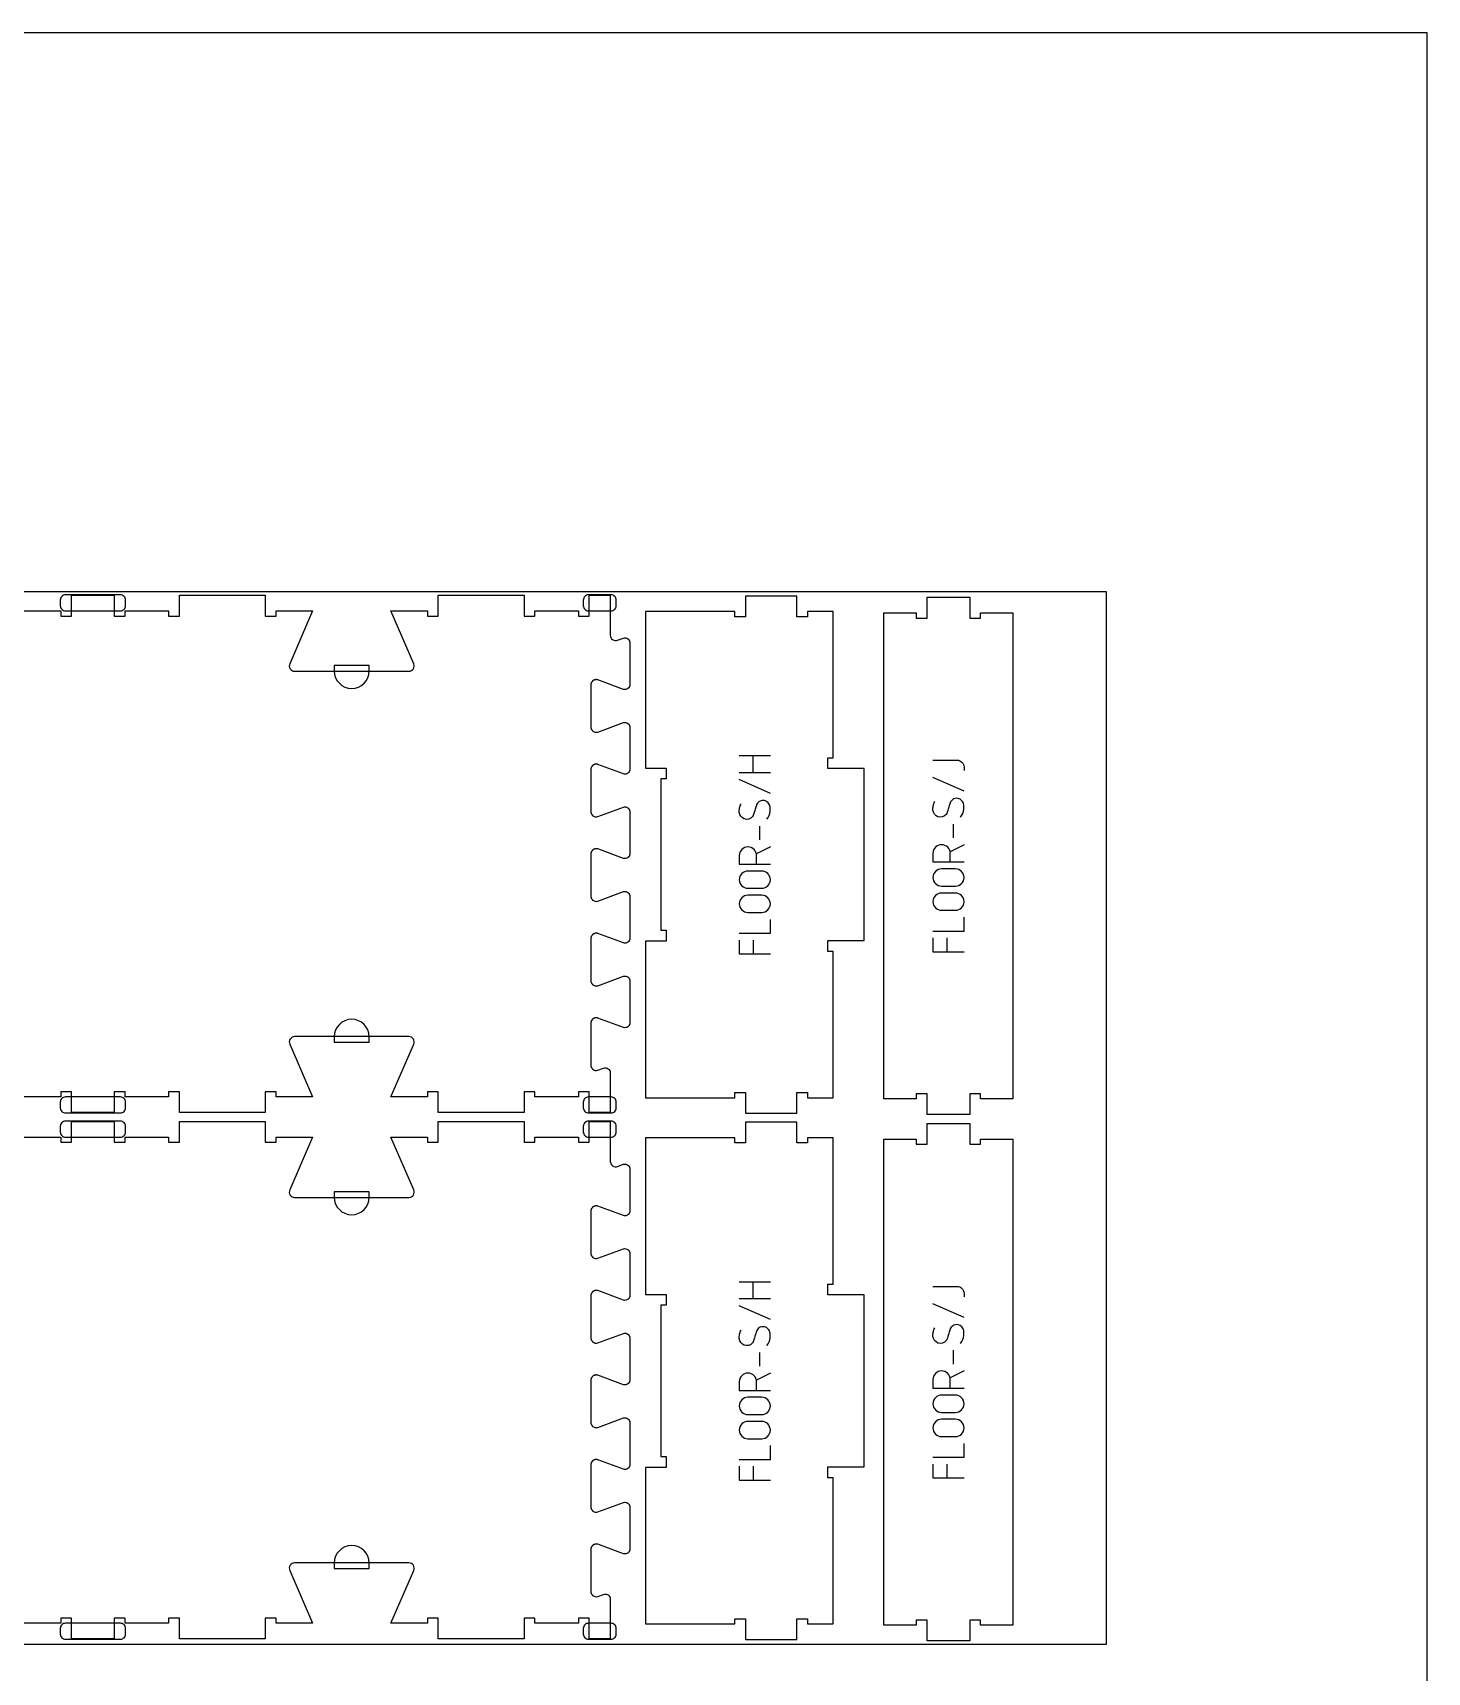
# Model space of a CAD drawing. Extents: x 0 to 12757, y 0 to 30003.
# Drawn here: x 1567 to 3183, y 11963 to 13864 of the extents above; entities that cross this region are included whole.
import ezdxf

# ---------------------------------------------------------------- set-up
doc = ezdxf.new("R2010")
doc.units = 0
for name, color, linetype in [('0_SHEET_SPRUCEPLY_2440X122', 1, 'CONTINUOUS'), ('1_ANYTOOL_1MMDEEP_LABELS_S', 2, 'CONTINUOUS'), ('4_ANYTOOL_CUTTHROUGH_OUTSI', 5, 'CONTINUOUS'), ('5_ANYTOOL_HALF_MILL_9MM_IN', 70, 'CONTINUOUS'), ('DONOTCUT', 7, 'CONTINUOUS')]:
    doc.layers.add(name, color=color, linetype=linetype)

msp = doc.modelspace()

# ---------------------------------------------------------------- linework, layer by layer
at = {"layer": '0_SHEET_SPRUCEPLY_2440X122'}
msp.add_lwpolyline([(371.7, 13215.6), (371.7, 11995.6), (2811.7, 11995.6), (2811.7, 13215.6)], close=True, dxfattribs=at)
at = {"layer": '1_ANYTOOL_1MMDEEP_LABELS_S', "color": 2}
for points in [[(2386, 13025.9), (2422, 13025.9)], [(2402, 13005.9), (2402, 13025.9)], [(2422, 13005.9), (2386, 13005.9)], [(2646.5, 12984.4), (2610.5, 13000.4)], [(2422, 12981.9), (2386, 12997.9)], [(2410, 12927.9), (2410, 12943.9)], [(2634.5, 12930.4), (2634.5, 12946.4)], [(2646.5, 12922.4), (2630.3, 12914.3)], [(2422, 12919.9), (2405.8, 12911.8)], [(2386, 12819.9), (2422, 12819.9), (2422, 12835.9)], [(2610.5, 12822.4), (2646.5, 12822.4), (2646.5, 12838.4)], [(2386, 12811.9), (2386, 12795.9), (2422, 12795.9)], [(2402, 12811.9), (2402, 12795.9)], [(2610.5, 12814.4), (2610.5, 12798.4), (2646.5, 12798.4)], [(2626.5, 12814.4), (2626.5, 12798.4)], [(2386, 12415.9), (2422, 12415.9)], [(2402, 12395.9), (2402, 12415.9)], [(2422, 12395.9), (2386, 12395.9)], [(2646.5, 12374.4), (2610.5, 12390.4)], [(2422, 12371.9), (2386, 12387.9)], [(2410, 12317.9), (2410, 12333.9)], [(2634.5, 12320.4), (2634.5, 12336.4)], [(2422, 12309.9), (2405.8, 12301.8)], [(2646.5, 12312.4), (2630.3, 12304.3)], [(2386, 12209.9), (2422, 12209.9), (2422, 12225.9)], [(2610.5, 12212.4), (2646.5, 12212.4), (2646.5, 12228.4)], [(2386, 12201.9), (2386, 12185.9), (2422, 12185.9)], [(2402, 12201.9), (2402, 12185.9)], [(2610.5, 12204.4), (2610.5, 12188.4), (2646.5, 12188.4)], [(2626.5, 12204.4), (2626.5, 12188.4)]]:
    msp.add_lwpolyline(points, dxfattribs=at)
for points in [[(2610.5, 13020.4), (2638.5, 13020.4, -0.414214), (2646.5, 13012.4), (2646.5, 13008.4)], [(2418, 12951.9, 0.136555), (2421.8, 12961.2, 0.071716), (2421.7, 12966.3, 0.133522), (2419.6, 12971, 0.344001), (2410.2, 12973, 0.153745), (2406.5, 12969.5, 0.071568), (2404.7, 12964.8, -0.00912), (2403.4, 12959.7, -0.090615), (2401.2, 12955.1, -0.340346), (2391.8, 12952.3, -0.284273), (2386, 12960, -0.092596), (2386.4, 12965, -0.017533), (2388, 12969.9)], [(2642.5, 12954.4, 0.136555), (2646.3, 12963.7, 0.071716), (2646.2, 12968.8, 0.133522), (2644.1, 12973.4, 0.344001), (2634.7, 12975.5, 0.153745), (2631, 12972, 0.071568), (2629.2, 12967.3, -0.00912), (2627.9, 12962.2, -0.090615), (2625.7, 12957.6, -0.340346), (2616.3, 12954.8, -0.284273), (2610.5, 12962.5, -0.092596), (2610.9, 12967.5, -0.017533), (2612.5, 12972.4)], [(2630.5, 12902.4), (2630.5, 12912.4, 1), (2610.5, 12912.4), (2610.5, 12902.4), (2646.5, 12902.4)], [(2406, 12899.9), (2406, 12909.9, 1), (2386, 12909.9), (2386, 12899.9), (2422, 12899.9)], [(2610.5, 12410.4), (2638.5, 12410.4, -0.414214), (2646.5, 12402.4), (2646.5, 12398.4)], [(2418, 12341.9, 0.136555), (2421.8, 12351.2, 0.071716), (2421.7, 12356.3, 0.133522), (2419.6, 12361, 0.344001), (2410.2, 12363, 0.153745), (2406.5, 12359.5, 0.071568), (2404.7, 12354.8, -0.00912), (2403.4, 12349.7, -0.090615), (2401.2, 12345.1, -0.340346), (2391.8, 12342.3, -0.284273), (2386, 12350, -0.092596), (2386.4, 12355, -0.017533), (2388, 12359.9)], [(2642.5, 12344.4, 0.136555), (2646.3, 12353.7, 0.071716), (2646.2, 12358.8, 0.133522), (2644.1, 12363.4, 0.344001), (2634.7, 12365.5, 0.153745), (2631, 12362, 0.071568), (2629.2, 12357.3, -0.00912), (2627.9, 12352.2, -0.090615), (2625.7, 12347.6, -0.340346), (2616.3, 12344.8, -0.284273), (2610.5, 12352.5, -0.092596), (2610.9, 12357.5, -0.017533), (2612.5, 12362.4)], [(2406, 12289.9), (2406, 12299.9, 1), (2386, 12299.9), (2386, 12289.9), (2422, 12289.9)], [(2630.5, 12292.4), (2630.5, 12302.4, 1), (2610.5, 12302.4), (2610.5, 12292.4), (2646.5, 12292.4)]]:
    msp.add_lwpolyline(points, format="xyb", dxfattribs=at)
for points in [[(2412, 12871.9, 1), (2412, 12891.9), (2396, 12891.9, 1), (2396, 12871.9)], [(2636.5, 12874.4, 1), (2636.5, 12894.4), (2620.5, 12894.4, 1), (2620.5, 12874.4)], [(2636.5, 12846.4, 1), (2636.5, 12866.4), (2620.5, 12866.4, 1), (2620.5, 12846.4)], [(2412, 12843.9, 1), (2412, 12863.9), (2396, 12863.9, 1), (2396, 12843.9)], [(2412, 12261.9, 1), (2412, 12281.9), (2396, 12281.9, 1), (2396, 12261.9)], [(2636.5, 12264.4, 1), (2636.5, 12284.4), (2620.5, 12284.4, 1), (2620.5, 12264.4)], [(2412, 12233.9, 1), (2412, 12253.9), (2396, 12253.9, 1), (2396, 12233.9)], [(2636.5, 12236.4, 1), (2636.5, 12256.4), (2620.5, 12256.4, 1), (2620.5, 12236.4)]]:
    msp.add_lwpolyline(points, format="xyb", close=True, dxfattribs=at)
at = {"layer": '4_ANYTOOL_CUTTHROUGH_OUTSI', "color": 5}
for points in [[(1549, 13193.5), (1599.5, 13193.5), (1599.5, 13187.5), (1612, 13187.5), (1612, 13211.5), (1661.5, 13211.5), (1661.5, 13187.5), (1674, 13187.5), (1674, 13193.5), (1724.5, 13193.5), (1724.5, 13187.5), (1737, 13187.5), (1737, 13211.5), (1836.5, 13211.5), (1836.5, 13187.5), (1849, 13187.5), (1849, 13193.5), (1891.4, 13193.5), (1864.9, 13132.2), (1864.9, 13132.2, 0.539734), (1870.6, 13123.5), (2003, 13123.5, 0.539734), (2008.7, 13132.2), (1982.2, 13193.5), (2024.5, 13193.5), (2024.5, 13187.5), (2037, 13187.5), (2037, 13211.5), (2136.5, 13211.5), (2136.5, 13187.5), (2149, 13187.5), (2149, 13193.5), (2199.5, 13193.5), (2199.5, 13187.5), (2212, 13187.5), (2212, 13211.5), (2236.5, 13211.5), (2236.5, 13165.4), (2236.5, 13165.4, 0.522088), (2245, 13159.5), (2251.8, 13162, -0.236725), (2256.8, 13161.1), (2257, 13161), (2257.1, 13160.9), (2257.2, 13160.8), (2257.3, 13160.7), (2257.5, 13160.6), (2257.6, 13160.5), (2257.7, 13160.4), (2257.8, 13160.2), (2257.9, 13160.1), (2258, 13160), (2258.1, 13159.8), (2258.2, 13159.7), (2258.3, 13159.5), (2258.4, 13159.4), (2258.5, 13159.2), (2258.5, 13159.1), (2258.6, 13158.9), (2258.7, 13158.8), (2258.7, 13158.6), (2258.8, 13158.5), (2258.9, 13158.3), (2258.9, 13158.1), (2259, 13158), (2259, 13157.8), (2259, 13157.7), (2259.1, 13157.5), (2259.1, 13157.3), (2259.1, 13157.2), (2259.1, 13157), (2259.1, 13156.8), (2259.1, 13156.7), (2259.1, 13156.5), (2259.1, 13108), (2259.1, 13107.8), (2259.1, 13107.7), (2259.1, 13107.5), (2259.1, 13107.4), (2259.1, 13107.2), (2259.1, 13107), (2259, 13106.9), (2259, 13106.7), (2259, 13106.5), (2258.9, 13106.4), (2258.9, 13106.2), (2258.8, 13106.1), (2258.7, 13105.9), (2258.7, 13105.7), (2258.6, 13105.6), (2258.5, 13105.4), (2258.5, 13105.3), (2258.4, 13105.1), (2258.3, 13105), (2258.2, 13104.8), (2258.1, 13104.7), (2258, 13104.6), (2257.9, 13104.4), (2257.8, 13104.3), (2257.7, 13104.2), (2257.6, 13104), (2257.5, 13103.9), (2257.3, 13103.8), (2257.2, 13103.7), (2257.1, 13103.6), (2257, 13103.5), (2256.8, 13103.4, -0.236725), (2251.8, 13102.5), (2222, 13113.5), (2222, 13113.5), (2222, 13113.5), (2221.8, 13113.6), (2221.6, 13113.6), (2221.5, 13113.6), (2221.3, 13113.7), (2221.1, 13113.7), (2220.9, 13113.7), (2220.7, 13113.7), (2220.6, 13113.8), (2220.4, 13113.8), (2220.2, 13113.8), (2220, 13113.8), (2219.8, 13113.8), (2219.6, 13113.7), (2219.5, 13113.7), (2219.3, 13113.7), (2219.1, 13113.7), (2218.9, 13113.6), (2218.7, 13113.6), (2218.6, 13113.6), (2218.4, 13113.5), (2218.2, 13113.4), (2218, 13113.4), (2217.9, 13113.3), (2217.7, 13113.2), (2217.5, 13113.2), (2217.4, 13113.1), (2217.2, 13113), (2217, 13112.9), (2216.9, 13112.8), (2216.7, 13112.7), (2216.6, 13112.6), (2216.4, 13112.5), (2216.3, 13112.4), (2216.2, 13112.3), (2216, 13112.2), (2215.9, 13112.1), (2215.8, 13111.9), (2215.6, 13111.8), (2215.5, 13111.7), (2215.4, 13111.5), (2215.3, 13111.4), (2215.2, 13111.3), (2215.1, 13111.1), (2215, 13111), (2214.9, 13110.8), (2214.8, 13110.6), (2214.7, 13110.5), (2214.6, 13110.3), (2214.5, 13110.2), (2214.4, 13110), (2214.4, 13109.8), (2214.3, 13109.6), (2214.2, 13109.5), (2214.2, 13109.3), (2214.1, 13109.1), (2214.1, 13108.9), (2214.1, 13108.8), (2214, 13108.6), (2214, 13108.4), (2214, 13108.2), (2214, 13108), (2213.9, 13107.9), (2213.9, 13107.7), (2213.9, 13107.5), (2213.9, 13059), (2213.9, 13058.8), (2213.9, 13058.7), (2214, 13058.5), (2214, 13058.3), (2214, 13058.1), (2214, 13057.9), (2214.1, 13057.8), (2214.1, 13057.6), (2214.1, 13057.4), (2214.2, 13057.2), (2214.2, 13057.1), (2214.3, 13056.9), (2214.4, 13056.7), (2214.4, 13056.5), (2214.5, 13056.4), (2214.6, 13056.2), (2214.7, 13056), (2214.8, 13055.9), (2214.9, 13055.7), (2215, 13055.6), (2215.1, 13055.4), (2215.2, 13055.3), (2215.3, 13055.1), (2215.4, 13055), (2215.5, 13054.8), (2215.6, 13054.7), (2215.8, 13054.6), (2215.9, 13054.5), (2216, 13054.3), (2216.2, 13054.2), (2216.3, 13054.1), (2216.4, 13054, 0.237079), (2222, 13053), (2222, 13053), (2251.8, 13064), (2251.8, 13064, -0.236725), (2256.8, 13063.1), (2257, 13063), (2257.1, 13062.9), (2257.2, 13062.8), (2257.3, 13062.7), (2257.5, 13062.6), (2257.6, 13062.5), (2257.7, 13062.4), (2257.8, 13062.2), (2257.9, 13062.1), (2258, 13062), (2258.1, 13061.8), (2258.2, 13061.7), (2258.3, 13061.5), (2258.4, 13061.4), (2258.5, 13061.2), (2258.5, 13061.1), (2258.6, 13060.9), (2258.7, 13060.8), (2258.7, 13060.6), (2258.8, 13060.5), (2258.9, 13060.3), (2258.9, 13060.1), (2259, 13060), (2259, 13059.8), (2259, 13059.7), (2259.1, 13059.5), (2259.1, 13059.3), (2259.1, 13059.2), (2259.1, 13059), (2259.1, 13058.8), (2259.1, 13058.7), (2259.1, 13058.5), (2259.1, 13010), (2259.1, 13009.8), (2259.1, 13009.7), (2259.1, 13009.5), (2259.1, 13009.4), (2259.1, 13009.2), (2259.1, 13009), (2259, 13008.9), (2259, 13008.7), (2259, 13008.5), (2258.9, 13008.4), (2258.9, 13008.2), (2258.8, 13008.1), (2258.7, 13007.9), (2258.7, 13007.7), (2258.6, 13007.6), (2258.5, 13007.4), (2258.5, 13007.3), (2258.4, 13007.1), (2258.3, 13007), (2258.2, 13006.8), (2258.1, 13006.7), (2258, 13006.6), (2257.9, 13006.4), (2257.8, 13006.3), (2257.7, 13006.2), (2257.6, 13006), (2257.5, 13005.9), (2257.3, 13005.8), (2257.2, 13005.7), (2257.1, 13005.6), (2257, 13005.5), (2256.8, 13005.4, -0.236725), (2251.8, 13004.5), (2222, 13015.5), (2222, 13015.5), (2222, 13015.5), (2221.8, 13015.6), (2221.6, 13015.6), (2221.5, 13015.6), (2221.3, 13015.7), (2221.1, 13015.7), (2220.9, 13015.7), (2220.7, 13015.7), (2220.6, 13015.8), (2220.4, 13015.8), (2220.2, 13015.8), (2220, 13015.8), (2219.8, 13015.8), (2219.6, 13015.7), (2219.5, 13015.7), (2219.3, 13015.7), (2219.1, 13015.7), (2218.9, 13015.6), (2218.7, 13015.6), (2218.6, 13015.6), (2218.4, 13015.5), (2218.2, 13015.4), (2218, 13015.4), (2217.9, 13015.3), (2217.7, 13015.2), (2217.5, 13015.2), (2217.4, 13015.1), (2217.2, 13015), (2217, 13014.9), (2216.9, 13014.8), (2216.7, 13014.7), (2216.6, 13014.6), (2216.4, 13014.5), (2216.3, 13014.4), (2216.2, 13014.3), (2216, 13014.2), (2215.9, 13014.1), (2215.8, 13013.9), (2215.6, 13013.8), (2215.5, 13013.7), (2215.4, 13013.5), (2215.3, 13013.4), (2215.2, 13013.3), (2215.1, 13013.1), (2215, 13013), (2214.9, 13012.8), (2214.8, 13012.6), (2214.7, 13012.5), (2214.6, 13012.3), (2214.5, 13012.2), (2214.4, 13012), (2214.4, 13011.8), (2214.3, 13011.6), (2214.2, 13011.5), (2214.2, 13011.3), (2214.1, 13011.1), (2214.1, 13010.9), (2214.1, 13010.8), (2214, 13010.6), (2214, 13010.4), (2214, 13010.2), (2214, 13010), (2213.9, 13009.9), (2213.9, 13009.7), (2213.9, 13009.5), (2213.9, 12961), (2213.9, 12960.8), (2213.9, 12960.7), (2214, 12960.5), (2214, 12960.3), (2214, 12960.1), (2214, 12959.9), (2214.1, 12959.8), (2214.1, 12959.6), (2214.1, 12959.4), (2214.2, 12959.2), (2214.2, 12959.1), (2214.3, 12958.9), (2214.4, 12958.7), (2214.4, 12958.5), (2214.5, 12958.4), (2214.6, 12958.2), (2214.7, 12958), (2214.8, 12957.9), (2214.9, 12957.7), (2215, 12957.6), (2215.1, 12957.4), (2215.2, 12957.3), (2215.3, 12957.1), (2215.4, 12957), (2215.5, 12956.8), (2215.6, 12956.7), (2215.8, 12956.6), (2215.9, 12956.5), (2216, 12956.3), (2216.2, 12956.2), (2216.3, 12956.1), (2216.4, 12956, 0.237079), (2222, 12955), (2222, 12955), (2251.8, 12966), (2251.8, 12966, -0.236725), (2256.8, 12965.1), (2257, 12965), (2257.1, 12964.9), (2257.2, 12964.8), (2257.3, 12964.7), (2257.5, 12964.6), (2257.6, 12964.5), (2257.7, 12964.4), (2257.8, 12964.2), (2257.9, 12964.1), (2258, 12964), (2258.1, 12963.8), (2258.2, 12963.7), (2258.3, 12963.5), (2258.4, 12963.4), (2258.5, 12963.2), (2258.5, 12963.1), (2258.6, 12962.9), (2258.7, 12962.8), (2258.7, 12962.6), (2258.8, 12962.5), (2258.9, 12962.3), (2258.9, 12962.1), (2259, 12962), (2259, 12961.8), (2259, 12961.7), (2259.1, 12961.5), (2259.1, 12961.3), (2259.1, 12961.2), (2259.1, 12961), (2259.1, 12960.8), (2259.1, 12960.7), (2259.1, 12960.5), (2259.1, 12912), (2259.1, 12911.8), (2259.1, 12911.7), (2259.1, 12911.5), (2259.1, 12911.4), (2259.1, 12911.2), (2259.1, 12911), (2259, 12910.9), (2259, 12910.7), (2259, 12910.5), (2258.9, 12910.4), (2258.9, 12910.2), (2258.8, 12910.1), (2258.7, 12909.9), (2258.7, 12909.7), (2258.6, 12909.6), (2258.5, 12909.4), (2258.5, 12909.3), (2258.4, 12909.1), (2258.3, 12909), (2258.2, 12908.8), (2258.1, 12908.7), (2258, 12908.6), (2257.9, 12908.4), (2257.8, 12908.3), (2257.7, 12908.2), (2257.6, 12908), (2257.5, 12907.9), (2257.3, 12907.8), (2257.2, 12907.7), (2257.1, 12907.6), (2257, 12907.5), (2256.8, 12907.4, -0.236725), (2251.8, 12906.5), (2222, 12917.5), (2222, 12917.5), (2222, 12917.5), (2221.8, 12917.6), (2221.6, 12917.6), (2221.5, 12917.6), (2221.3, 12917.7), (2221.1, 12917.7), (2220.9, 12917.7), (2220.7, 12917.7), (2220.6, 12917.8), (2220.4, 12917.8), (2220.2, 12917.8), (2220, 12917.8), (2219.8, 12917.8), (2219.6, 12917.7), (2219.5, 12917.7), (2219.3, 12917.7), (2219.1, 12917.7), (2218.9, 12917.6), (2218.7, 12917.6), (2218.6, 12917.6), (2218.4, 12917.5), (2218.2, 12917.4), (2218, 12917.4), (2217.9, 12917.3), (2217.7, 12917.2), (2217.5, 12917.2), (2217.4, 12917.1), (2217.2, 12917), (2217, 12916.9), (2216.9, 12916.8), (2216.7, 12916.7), (2216.6, 12916.6), (2216.4, 12916.5), (2216.3, 12916.4), (2216.2, 12916.3), (2216, 12916.2), (2215.9, 12916.1), (2215.8, 12915.9), (2215.6, 12915.8), (2215.5, 12915.7), (2215.4, 12915.5), (2215.3, 12915.4), (2215.2, 12915.3), (2215.1, 12915.1), (2215, 12915), (2214.9, 12914.8), (2214.8, 12914.6), (2214.7, 12914.5), (2214.6, 12914.3), (2214.5, 12914.2), (2214.4, 12914), (2214.4, 12913.8), (2214.3, 12913.6), (2214.2, 12913.5), (2214.2, 12913.3), (2214.1, 12913.1), (2214.1, 12912.9), (2214.1, 12912.8), (2214, 12912.6), (2214, 12912.4), (2214, 12912.2), (2214, 12912), (2213.9, 12911.9), (2213.9, 12911.7), (2213.9, 12911.5), (2213.9, 12863), (2213.9, 12862.8), (2213.9, 12862.7), (2214, 12862.5), (2214, 12862.3), (2214, 12862.1), (2214, 12861.9), (2214.1, 12861.8), (2214.1, 12861.6), (2214.1, 12861.4), (2214.2, 12861.2), (2214.2, 12861.1), (2214.3, 12860.9), (2214.4, 12860.7), (2214.4, 12860.5), (2214.5, 12860.4), (2214.6, 12860.2), (2214.7, 12860), (2214.8, 12859.9), (2214.9, 12859.7), (2215, 12859.6), (2215.1, 12859.4), (2215.2, 12859.3), (2215.3, 12859.1), (2215.4, 12859), (2215.5, 12858.8), (2215.6, 12858.7), (2215.8, 12858.6), (2215.9, 12858.5), (2216, 12858.3), (2216.2, 12858.2), (2216.3, 12858.1), (2216.4, 12858, 0.237079), (2222, 12857), (2222, 12857), (2251.8, 12868), (2251.8, 12868, -0.236725), (2256.8, 12867.1), (2257, 12867), (2257.1, 12866.9), (2257.2, 12866.8), (2257.3, 12866.7), (2257.5, 12866.6), (2257.6, 12866.5), (2257.7, 12866.4), (2257.8, 12866.2), (2257.9, 12866.1), (2258, 12866), (2258.1, 12865.8), (2258.2, 12865.7), (2258.3, 12865.5), (2258.4, 12865.4), (2258.5, 12865.2), (2258.5, 12865.1), (2258.6, 12864.9), (2258.7, 12864.8), (2258.7, 12864.6), (2258.8, 12864.5), (2258.9, 12864.3), (2258.9, 12864.1), (2259, 12864), (2259, 12863.8), (2259, 12863.7), (2259.1, 12863.5), (2259.1, 12863.3), (2259.1, 12863.2), (2259.1, 12863), (2259.1, 12862.8), (2259.1, 12862.7), (2259.1, 12862.5), (2259.1, 12814), (2259.1, 12813.8), (2259.1, 12813.7), (2259.1, 12813.5), (2259.1, 12813.4), (2259.1, 12813.2), (2259.1, 12813), (2259, 12812.9), (2259, 12812.7), (2259, 12812.5), (2258.9, 12812.4), (2258.9, 12812.2), (2258.8, 12812.1), (2258.7, 12811.9), (2258.7, 12811.7), (2258.6, 12811.6), (2258.5, 12811.4), (2258.5, 12811.3), (2258.4, 12811.1), (2258.3, 12811), (2258.2, 12810.8), (2258.1, 12810.7), (2258, 12810.6), (2257.9, 12810.4), (2257.8, 12810.3), (2257.7, 12810.2), (2257.6, 12810), (2257.5, 12809.9), (2257.3, 12809.8), (2257.2, 12809.7), (2257.1, 12809.6), (2257, 12809.5), (2256.8, 12809.4, -0.236725), (2251.8, 12808.5), (2222, 12819.5), (2222, 12819.5), (2222, 12819.5), (2221.8, 12819.6), (2221.6, 12819.6), (2221.5, 12819.6), (2221.3, 12819.7), (2221.1, 12819.7), (2220.9, 12819.7), (2220.7, 12819.7), (2220.6, 12819.8), (2220.4, 12819.8), (2220.2, 12819.8), (2220, 12819.8), (2219.8, 12819.8), (2219.6, 12819.7), (2219.5, 12819.7), (2219.3, 12819.7), (2219.1, 12819.7), (2218.9, 12819.6), (2218.7, 12819.6), (2218.6, 12819.6), (2218.4, 12819.5), (2218.2, 12819.4), (2218, 12819.4), (2217.9, 12819.3), (2217.7, 12819.2), (2217.5, 12819.2), (2217.4, 12819.1), (2217.2, 12819), (2217, 12818.9), (2216.9, 12818.8), (2216.7, 12818.7), (2216.6, 12818.6), (2216.4, 12818.5), (2216.3, 12818.4), (2216.2, 12818.3), (2216, 12818.2), (2215.9, 12818.1), (2215.8, 12817.9), (2215.6, 12817.8), (2215.5, 12817.7), (2215.4, 12817.5), (2215.3, 12817.4), (2215.2, 12817.3), (2215.1, 12817.1), (2215, 12817), (2214.9, 12816.8), (2214.8, 12816.6), (2214.7, 12816.5), (2214.6, 12816.3), (2214.5, 12816.2), (2214.4, 12816), (2214.4, 12815.8), (2214.3, 12815.6), (2214.2, 12815.5), (2214.2, 12815.3), (2214.1, 12815.1), (2214.1, 12814.9), (2214.1, 12814.8), (2214, 12814.6), (2214, 12814.4), (2214, 12814.2), (2214, 12814), (2213.9, 12813.9), (2213.9, 12813.7), (2213.9, 12813.5), (2213.9, 12765), (2213.9, 12764.8), (2213.9, 12764.7), (2214, 12764.5), (2214, 12764.3), (2214, 12764.1), (2214, 12763.9), (2214.1, 12763.8), (2214.1, 12763.6), (2214.1, 12763.4), (2214.2, 12763.2), (2214.2, 12763.1), (2214.3, 12762.9), (2214.4, 12762.7), (2214.4, 12762.5), (2214.5, 12762.4), (2214.6, 12762.2), (2214.7, 12762), (2214.8, 12761.9), (2214.9, 12761.7), (2215, 12761.6), (2215.1, 12761.4), (2215.2, 12761.3), (2215.3, 12761.1), (2215.4, 12761), (2215.5, 12760.8), (2215.6, 12760.7), (2215.8, 12760.6), (2215.9, 12760.5), (2216, 12760.3), (2216.2, 12760.2), (2216.3, 12760.1), (2216.4, 12760, 0.237079), (2222, 12759), (2222, 12759), (2251.8, 12770), (2251.8, 12770, -0.236725), (2256.8, 12769.1), (2257, 12769), (2257.1, 12768.9), (2257.2, 12768.8), (2257.3, 12768.7), (2257.5, 12768.6), (2257.6, 12768.5), (2257.7, 12768.4), (2257.8, 12768.2), (2257.9, 12768.1), (2258, 12768), (2258.1, 12767.8), (2258.2, 12767.7), (2258.3, 12767.5), (2258.4, 12767.4), (2258.5, 12767.2), (2258.5, 12767.1), (2258.6, 12766.9), (2258.7, 12766.8), (2258.7, 12766.6), (2258.8, 12766.5), (2258.9, 12766.3), (2258.9, 12766.1), (2259, 12766), (2259, 12765.8), (2259, 12765.7), (2259.1, 12765.5), (2259.1, 12765.3), (2259.1, 12765.2), (2259.1, 12765), (2259.1, 12764.8), (2259.1, 12764.7), (2259.1, 12764.5), (2259.1, 12716), (2259.1, 12715.8), (2259.1, 12715.7), (2259.1, 12715.5), (2259.1, 12715.4), (2259.1, 12715.2), (2259.1, 12715), (2259, 12714.9), (2259, 12714.7), (2259, 12714.5), (2258.9, 12714.4), (2258.9, 12714.2), (2258.8, 12714.1), (2258.7, 12713.9), (2258.7, 12713.7), (2258.6, 12713.6), (2258.5, 12713.4), (2258.5, 12713.3), (2258.4, 12713.1), (2258.3, 12713), (2258.2, 12712.8), (2258.1, 12712.7), (2258, 12712.6), (2257.9, 12712.4), (2257.8, 12712.3), (2257.7, 12712.2), (2257.6, 12712), (2257.5, 12711.9), (2257.3, 12711.8), (2257.2, 12711.7), (2257.1, 12711.6), (2257, 12711.5), (2256.8, 12711.4, -0.236725), (2251.8, 12710.5), (2222, 12721.5), (2222, 12721.5), (2222, 12721.5), (2221.8, 12721.6), (2221.6, 12721.6), (2221.5, 12721.6), (2221.3, 12721.7), (2221.1, 12721.7), (2220.9, 12721.7), (2220.7, 12721.7), (2220.6, 12721.8), (2220.4, 12721.8), (2220.2, 12721.8), (2220, 12721.8), (2219.8, 12721.8), (2219.6, 12721.7), (2219.5, 12721.7), (2219.3, 12721.7), (2219.1, 12721.7), (2218.9, 12721.6), (2218.7, 12721.6), (2218.6, 12721.6), (2218.4, 12721.5), (2218.2, 12721.4), (2218, 12721.4), (2217.9, 12721.3), (2217.7, 12721.2), (2217.5, 12721.2), (2217.4, 12721.1), (2217.2, 12721), (2217, 12720.9), (2216.9, 12720.8), (2216.7, 12720.7), (2216.6, 12720.6), (2216.4, 12720.5), (2216.3, 12720.4), (2216.2, 12720.3), (2216, 12720.2), (2215.9, 12720.1), (2215.8, 12719.9), (2215.6, 12719.8), (2215.5, 12719.7), (2215.4, 12719.5), (2215.3, 12719.4), (2215.2, 12719.3), (2215.1, 12719.1), (2215, 12719), (2214.9, 12718.8), (2214.8, 12718.6), (2214.7, 12718.5), (2214.6, 12718.3), (2214.5, 12718.2), (2214.4, 12718), (2214.4, 12717.8), (2214.3, 12717.6), (2214.2, 12717.5), (2214.2, 12717.3), (2214.1, 12717.1), (2214.1, 12716.9), (2214.1, 12716.8), (2214, 12716.6), (2214, 12716.4), (2214, 12716.2), (2214, 12716), (2213.9, 12715.9), (2213.9, 12715.7), (2213.9, 12715.5), (2213.9, 12667), (2213.9, 12666.8), (2213.9, 12666.7), (2214, 12666.5), (2214, 12666.3), (2214, 12666.1), (2214, 12665.9), (2214.1, 12665.8), (2214.1, 12665.6), (2214.1, 12665.4), (2214.2, 12665.2), (2214.2, 12665.1), (2214.3, 12664.9), (2214.4, 12664.7), (2214.4, 12664.5), (2214.5, 12664.4), (2214.6, 12664.2), (2214.7, 12664), (2214.8, 12663.9), (2214.9, 12663.7), (2215, 12663.6), (2215.1, 12663.4), (2215.2, 12663.3), (2215.3, 12663.1), (2215.4, 12663), (2215.5, 12662.8), (2215.6, 12662.7), (2215.8, 12662.6), (2215.9, 12662.5), (2216, 12662.3), (2216.2, 12662.2), (2216.3, 12662.1), (2216.4, 12662, 0.237079), (2222, 12661), (2222, 12661), (2228.8, 12663.5), (2228.8, 12663.5, -0.522087), (2236.5, 12658.1), (2236.5, 12612), (2212, 12612), (2212, 12636), (2199.5, 12636), (2199.5, 12630), (2149, 12630), (2149, 12636), (2136.5, 12636), (2136.5, 12612), (2037, 12612), (2037, 12636), (2024.5, 12636), (2024.5, 12630), (1982.2, 12630), (2008.7, 12691.3), (2008.7, 12691.3, 0.539734), (2003, 12700), (1870.6, 12700, 0.539734), (1864.9, 12691.3), (1891.4, 12630), (1849, 12630), (1849, 12636), (1836.5, 12636), (1836.5, 12612), (1737, 12612), (1737, 12636), (1724.5, 12636), (1724.5, 12630), (1674, 12630), (1674, 12636), (1661.5, 12636), (1661.5, 12612), (1612, 12612), (1612, 12636), (1599.5, 12636), (1599.5, 12630), (1549, 12630)], [(1549, 12583.5), (1599.5, 12583.5), (1599.5, 12577.5), (1612, 12577.5), (1612, 12601.5), (1661.5, 12601.5), (1661.5, 12577.5), (1674, 12577.5), (1674, 12583.5), (1724.5, 12583.5), (1724.5, 12577.5), (1737, 12577.5), (1737, 12601.5), (1836.5, 12601.5), (1836.5, 12577.5), (1849, 12577.5), (1849, 12583.5), (1891.4, 12583.5), (1864.9, 12522.2), (1864.9, 12522.2, 0.539734), (1870.6, 12513.5), (2003, 12513.5, 0.539734), (2008.7, 12522.2), (1982.2, 12583.5), (2024.5, 12583.5), (2024.5, 12577.5), (2037, 12577.5), (2037, 12601.5), (2136.5, 12601.5), (2136.5, 12577.5), (2149, 12577.5), (2149, 12583.5), (2199.5, 12583.5), (2199.5, 12577.5), (2212, 12577.5), (2212, 12601.5), (2236.5, 12601.5), (2236.5, 12555.4), (2236.5, 12555.4, 0.522088), (2245, 12549.5), (2251.8, 12552, -0.236725), (2256.8, 12551.1), (2257, 12551), (2257.1, 12550.9), (2257.2, 12550.8), (2257.3, 12550.7), (2257.5, 12550.6), (2257.6, 12550.5), (2257.7, 12550.4), (2257.8, 12550.2), (2257.9, 12550.1), (2258, 12550), (2258.1, 12549.8), (2258.2, 12549.7), (2258.3, 12549.5), (2258.4, 12549.4), (2258.5, 12549.2), (2258.5, 12549.1), (2258.6, 12548.9), (2258.7, 12548.8), (2258.7, 12548.6), (2258.8, 12548.5), (2258.9, 12548.3), (2258.9, 12548.1), (2259, 12548), (2259, 12547.8), (2259, 12547.7), (2259.1, 12547.5), (2259.1, 12547.3), (2259.1, 12547.2), (2259.1, 12547), (2259.1, 12546.8), (2259.1, 12546.7), (2259.1, 12546.5), (2259.1, 12498), (2259.1, 12497.8), (2259.1, 12497.7), (2259.1, 12497.5), (2259.1, 12497.4), (2259.1, 12497.2), (2259.1, 12497), (2259, 12496.9), (2259, 12496.7), (2259, 12496.5), (2258.9, 12496.4), (2258.9, 12496.2), (2258.8, 12496.1), (2258.7, 12495.9), (2258.7, 12495.7), (2258.6, 12495.6), (2258.5, 12495.4), (2258.5, 12495.3), (2258.4, 12495.1), (2258.3, 12495), (2258.2, 12494.8), (2258.1, 12494.7), (2258, 12494.6), (2257.9, 12494.4), (2257.8, 12494.3), (2257.7, 12494.2), (2257.6, 12494), (2257.5, 12493.9), (2257.3, 12493.8), (2257.2, 12493.7), (2257.1, 12493.6), (2257, 12493.5), (2256.8, 12493.4, -0.236725), (2251.8, 12492.5), (2222, 12503.5), (2222, 12503.5), (2222, 12503.5), (2221.8, 12503.6), (2221.6, 12503.6), (2221.5, 12503.6), (2221.3, 12503.7), (2221.1, 12503.7), (2220.9, 12503.7), (2220.7, 12503.7), (2220.6, 12503.8), (2220.4, 12503.8), (2220.2, 12503.8), (2220, 12503.8), (2219.8, 12503.8), (2219.6, 12503.7), (2219.5, 12503.7), (2219.3, 12503.7), (2219.1, 12503.7), (2218.9, 12503.6), (2218.7, 12503.6), (2218.6, 12503.6), (2218.4, 12503.5), (2218.2, 12503.4), (2218, 12503.4), (2217.9, 12503.3), (2217.7, 12503.2), (2217.5, 12503.2), (2217.4, 12503.1), (2217.2, 12503), (2217, 12502.9), (2216.9, 12502.8), (2216.7, 12502.7), (2216.6, 12502.6), (2216.4, 12502.5), (2216.3, 12502.4), (2216.2, 12502.3), (2216, 12502.2), (2215.9, 12502.1), (2215.8, 12501.9), (2215.6, 12501.8), (2215.5, 12501.7), (2215.4, 12501.5), (2215.3, 12501.4), (2215.2, 12501.3), (2215.1, 12501.1), (2215, 12501), (2214.9, 12500.8), (2214.8, 12500.6), (2214.7, 12500.5), (2214.6, 12500.3), (2214.5, 12500.2), (2214.4, 12500), (2214.4, 12499.8), (2214.3, 12499.6), (2214.2, 12499.5), (2214.2, 12499.3), (2214.1, 12499.1), (2214.1, 12498.9), (2214.1, 12498.8), (2214, 12498.6), (2214, 12498.4), (2214, 12498.2), (2214, 12498), (2213.9, 12497.9), (2213.9, 12497.7), (2213.9, 12497.5), (2213.9, 12449), (2213.9, 12448.8), (2213.9, 12448.7), (2214, 12448.5), (2214, 12448.3), (2214, 12448.1), (2214, 12447.9), (2214.1, 12447.8), (2214.1, 12447.6), (2214.1, 12447.4), (2214.2, 12447.2), (2214.2, 12447.1), (2214.3, 12446.9), (2214.4, 12446.7), (2214.4, 12446.5), (2214.5, 12446.4), (2214.6, 12446.2), (2214.7, 12446), (2214.8, 12445.9), (2214.9, 12445.7), (2215, 12445.6), (2215.1, 12445.4), (2215.2, 12445.3), (2215.3, 12445.1), (2215.4, 12445), (2215.5, 12444.8), (2215.6, 12444.7), (2215.8, 12444.6), (2215.9, 12444.5), (2216, 12444.3), (2216.2, 12444.2), (2216.3, 12444.1), (2216.4, 12444, 0.237079), (2222, 12443), (2222, 12443), (2251.8, 12454), (2251.8, 12454, -0.236725), (2256.8, 12453.1), (2257, 12453), (2257.1, 12452.9), (2257.2, 12452.8), (2257.3, 12452.7), (2257.5, 12452.6), (2257.6, 12452.5), (2257.7, 12452.4), (2257.8, 12452.2), (2257.9, 12452.1), (2258, 12452), (2258.1, 12451.8), (2258.2, 12451.7), (2258.3, 12451.5), (2258.4, 12451.4), (2258.5, 12451.2), (2258.5, 12451.1), (2258.6, 12450.9), (2258.7, 12450.8), (2258.7, 12450.6), (2258.8, 12450.5), (2258.9, 12450.3), (2258.9, 12450.1), (2259, 12450), (2259, 12449.8), (2259, 12449.7), (2259.1, 12449.5), (2259.1, 12449.3), (2259.1, 12449.2), (2259.1, 12449), (2259.1, 12448.8), (2259.1, 12448.7), (2259.1, 12448.5), (2259.1, 12400), (2259.1, 12399.8), (2259.1, 12399.7), (2259.1, 12399.5), (2259.1, 12399.4), (2259.1, 12399.2), (2259.1, 12399), (2259, 12398.9), (2259, 12398.7), (2259, 12398.5), (2258.9, 12398.4), (2258.9, 12398.2), (2258.8, 12398.1), (2258.7, 12397.9), (2258.7, 12397.7), (2258.6, 12397.6), (2258.5, 12397.4), (2258.5, 12397.3), (2258.4, 12397.1), (2258.3, 12397), (2258.2, 12396.8), (2258.1, 12396.7), (2258, 12396.6), (2257.9, 12396.4), (2257.8, 12396.3), (2257.7, 12396.2), (2257.6, 12396), (2257.5, 12395.9), (2257.3, 12395.8), (2257.2, 12395.7), (2257.1, 12395.6), (2257, 12395.5), (2256.8, 12395.4, -0.236725), (2251.8, 12394.5), (2222, 12405.5), (2222, 12405.5), (2222, 12405.5), (2221.8, 12405.6), (2221.6, 12405.6), (2221.5, 12405.6), (2221.3, 12405.7), (2221.1, 12405.7), (2220.9, 12405.7), (2220.7, 12405.7), (2220.6, 12405.8), (2220.4, 12405.8), (2220.2, 12405.8), (2220, 12405.8), (2219.8, 12405.8), (2219.6, 12405.7), (2219.5, 12405.7), (2219.3, 12405.7), (2219.1, 12405.7), (2218.9, 12405.6), (2218.7, 12405.6), (2218.6, 12405.6), (2218.4, 12405.5), (2218.2, 12405.4), (2218, 12405.4), (2217.9, 12405.3), (2217.7, 12405.2), (2217.5, 12405.2), (2217.4, 12405.1), (2217.2, 12405), (2217, 12404.9), (2216.9, 12404.8), (2216.7, 12404.7), (2216.6, 12404.6), (2216.4, 12404.5), (2216.3, 12404.4), (2216.2, 12404.3), (2216, 12404.2), (2215.9, 12404.1), (2215.8, 12403.9), (2215.6, 12403.8), (2215.5, 12403.7), (2215.4, 12403.5), (2215.3, 12403.4), (2215.2, 12403.3), (2215.1, 12403.1), (2215, 12403), (2214.9, 12402.8), (2214.8, 12402.6), (2214.7, 12402.5), (2214.6, 12402.3), (2214.5, 12402.2), (2214.4, 12402), (2214.4, 12401.8), (2214.3, 12401.6), (2214.2, 12401.5), (2214.2, 12401.3), (2214.1, 12401.1), (2214.1, 12400.9), (2214.1, 12400.8), (2214, 12400.6), (2214, 12400.4), (2214, 12400.2), (2214, 12400), (2213.9, 12399.9), (2213.9, 12399.7), (2213.9, 12399.5), (2213.9, 12351), (2213.9, 12350.8), (2213.9, 12350.7), (2214, 12350.5), (2214, 12350.3), (2214, 12350.1), (2214, 12349.9), (2214.1, 12349.8), (2214.1, 12349.6), (2214.1, 12349.4), (2214.2, 12349.2), (2214.2, 12349.1), (2214.3, 12348.9), (2214.4, 12348.7), (2214.4, 12348.5), (2214.5, 12348.4), (2214.6, 12348.2), (2214.7, 12348), (2214.8, 12347.9), (2214.9, 12347.7), (2215, 12347.6), (2215.1, 12347.4), (2215.2, 12347.3), (2215.3, 12347.1), (2215.4, 12347), (2215.5, 12346.8), (2215.6, 12346.7), (2215.8, 12346.6), (2215.9, 12346.5), (2216, 12346.3), (2216.2, 12346.2), (2216.3, 12346.1), (2216.4, 12346, 0.237079), (2222, 12345), (2222, 12345), (2222, 12345), (2251.8, 12356), (2251.8, 12356, -0.236725), (2256.8, 12355.1), (2257, 12355), (2257.1, 12354.9), (2257.2, 12354.8), (2257.3, 12354.7), (2257.5, 12354.6), (2257.6, 12354.5), (2257.7, 12354.4), (2257.8, 12354.2), (2257.9, 12354.1), (2258, 12354), (2258.1, 12353.8), (2258.2, 12353.7), (2258.3, 12353.5), (2258.4, 12353.4), (2258.5, 12353.2), (2258.5, 12353.1), (2258.6, 12352.9), (2258.7, 12352.8), (2258.7, 12352.6), (2258.8, 12352.5), (2258.9, 12352.3), (2258.9, 12352.1), (2259, 12352), (2259, 12351.8), (2259, 12351.7), (2259.1, 12351.5), (2259.1, 12351.3), (2259.1, 12351.2), (2259.1, 12351), (2259.1, 12350.8), (2259.1, 12350.7), (2259.1, 12350.5), (2259.1, 12302), (2259.1, 12301.8), (2259.1, 12301.7), (2259.1, 12301.5), (2259.1, 12301.4), (2259.1, 12301.2), (2259.1, 12301), (2259, 12300.9), (2259, 12300.7), (2259, 12300.5), (2258.9, 12300.4), (2258.9, 12300.2), (2258.8, 12300.1), (2258.7, 12299.9), (2258.7, 12299.7), (2258.6, 12299.6), (2258.5, 12299.4), (2258.5, 12299.3), (2258.4, 12299.1), (2258.3, 12299), (2258.2, 12298.8), (2258.1, 12298.7), (2258, 12298.6), (2257.9, 12298.4), (2257.8, 12298.3), (2257.7, 12298.2), (2257.6, 12298), (2257.5, 12297.9), (2257.3, 12297.8), (2257.2, 12297.7), (2257.1, 12297.6), (2257, 12297.5), (2256.8, 12297.4, -0.236725), (2251.8, 12296.5), (2222, 12307.5), (2222, 12307.5), (2222, 12307.5), (2221.8, 12307.6), (2221.6, 12307.6), (2221.5, 12307.6), (2221.3, 12307.7), (2221.1, 12307.7), (2220.9, 12307.7), (2220.7, 12307.7), (2220.6, 12307.8), (2220.4, 12307.8), (2220.2, 12307.8), (2220, 12307.8), (2219.8, 12307.8), (2219.6, 12307.7), (2219.5, 12307.7), (2219.3, 12307.7), (2219.1, 12307.7), (2218.9, 12307.6), (2218.7, 12307.6), (2218.6, 12307.6), (2218.4, 12307.5), (2218.2, 12307.4), (2218, 12307.4), (2217.9, 12307.3), (2217.7, 12307.2), (2217.5, 12307.2), (2217.4, 12307.1), (2217.2, 12307), (2217, 12306.9), (2216.9, 12306.8), (2216.7, 12306.7), (2216.6, 12306.6), (2216.4, 12306.5), (2216.3, 12306.4), (2216.2, 12306.3), (2216, 12306.2), (2215.9, 12306.1), (2215.8, 12305.9), (2215.6, 12305.8), (2215.5, 12305.7), (2215.4, 12305.5), (2215.3, 12305.4), (2215.2, 12305.3), (2215.1, 12305.1), (2215, 12305), (2214.9, 12304.8), (2214.8, 12304.6), (2214.7, 12304.5), (2214.6, 12304.3), (2214.5, 12304.2), (2214.4, 12304), (2214.4, 12303.8), (2214.3, 12303.6), (2214.2, 12303.5), (2214.2, 12303.3), (2214.1, 12303.1), (2214.1, 12302.9), (2214.1, 12302.8), (2214, 12302.6), (2214, 12302.4), (2214, 12302.2), (2214, 12302), (2213.9, 12301.9), (2213.9, 12301.7), (2213.9, 12301.5), (2213.9, 12253), (2213.9, 12252.8), (2213.9, 12252.7), (2214, 12252.5), (2214, 12252.3), (2214, 12252.1), (2214, 12251.9), (2214.1, 12251.8), (2214.1, 12251.6), (2214.1, 12251.4), (2214.2, 12251.2), (2214.2, 12251.1), (2214.3, 12250.9), (2214.4, 12250.7), (2214.4, 12250.5), (2214.5, 12250.4), (2214.6, 12250.2), (2214.7, 12250), (2214.8, 12249.9), (2214.9, 12249.7), (2215, 12249.6), (2215.1, 12249.4), (2215.2, 12249.3), (2215.3, 12249.1), (2215.4, 12249), (2215.5, 12248.8), (2215.6, 12248.7), (2215.8, 12248.6), (2215.9, 12248.5), (2216, 12248.3), (2216.2, 12248.2), (2216.3, 12248.1), (2216.4, 12248, 0.237079), (2222, 12247), (2222, 12247), (2251.8, 12258), (2251.8, 12258, -0.236725), (2256.8, 12257.1), (2257, 12257), (2257.1, 12256.9), (2257.2, 12256.8), (2257.3, 12256.7), (2257.5, 12256.6), (2257.6, 12256.5), (2257.7, 12256.4), (2257.8, 12256.2), (2257.9, 12256.1), (2258, 12256), (2258.1, 12255.8), (2258.2, 12255.7), (2258.3, 12255.5), (2258.4, 12255.4), (2258.5, 12255.2), (2258.5, 12255.1), (2258.6, 12254.9), (2258.7, 12254.8), (2258.7, 12254.6), (2258.8, 12254.5), (2258.9, 12254.3), (2258.9, 12254.1), (2259, 12254), (2259, 12253.8), (2259, 12253.7), (2259.1, 12253.5), (2259.1, 12253.3), (2259.1, 12253.2), (2259.1, 12253), (2259.1, 12252.8), (2259.1, 12252.7), (2259.1, 12252.5), (2259.1, 12204), (2259.1, 12203.8), (2259.1, 12203.7), (2259.1, 12203.5), (2259.1, 12203.4), (2259.1, 12203.2), (2259.1, 12203), (2259, 12202.9), (2259, 12202.7), (2259, 12202.5), (2258.9, 12202.4), (2258.9, 12202.2), (2258.8, 12202.1), (2258.7, 12201.9), (2258.7, 12201.7), (2258.6, 12201.6), (2258.5, 12201.4), (2258.5, 12201.3), (2258.4, 12201.1), (2258.3, 12201), (2258.2, 12200.8), (2258.1, 12200.7), (2258, 12200.6), (2257.9, 12200.4), (2257.8, 12200.3), (2257.7, 12200.2), (2257.6, 12200), (2257.5, 12199.9), (2257.3, 12199.8), (2257.2, 12199.7), (2257.1, 12199.6), (2257, 12199.5), (2256.8, 12199.4, -0.236725), (2251.8, 12198.5), (2222, 12209.5), (2222, 12209.5), (2222, 12209.5), (2221.8, 12209.6), (2221.6, 12209.6), (2221.5, 12209.6), (2221.3, 12209.7), (2221.1, 12209.7), (2220.9, 12209.7), (2220.7, 12209.7), (2220.6, 12209.8), (2220.4, 12209.8), (2220.2, 12209.8), (2220, 12209.8), (2219.8, 12209.8), (2219.6, 12209.7), (2219.5, 12209.7), (2219.3, 12209.7), (2219.1, 12209.7), (2218.9, 12209.6), (2218.7, 12209.6), (2218.6, 12209.6), (2218.4, 12209.5), (2218.2, 12209.4), (2218, 12209.4), (2217.9, 12209.3), (2217.7, 12209.2), (2217.5, 12209.2), (2217.4, 12209.1), (2217.2, 12209), (2217, 12208.9), (2216.9, 12208.8), (2216.7, 12208.7), (2216.6, 12208.6), (2216.4, 12208.5), (2216.3, 12208.4), (2216.2, 12208.3), (2216, 12208.2), (2215.9, 12208.1), (2215.8, 12207.9), (2215.6, 12207.8), (2215.5, 12207.7), (2215.4, 12207.5), (2215.3, 12207.4), (2215.2, 12207.3), (2215.1, 12207.1), (2215, 12207), (2214.9, 12206.8), (2214.8, 12206.6), (2214.7, 12206.5), (2214.6, 12206.3), (2214.5, 12206.2), (2214.4, 12206), (2214.4, 12205.8), (2214.3, 12205.6), (2214.2, 12205.5), (2214.2, 12205.3), (2214.1, 12205.1), (2214.1, 12204.9), (2214.1, 12204.8), (2214, 12204.6), (2214, 12204.4), (2214, 12204.2), (2214, 12204), (2213.9, 12203.9), (2213.9, 12203.7), (2213.9, 12203.5), (2213.9, 12155), (2213.9, 12154.8), (2213.9, 12154.7), (2214, 12154.5), (2214, 12154.3), (2214, 12154.1), (2214, 12153.9), (2214.1, 12153.8), (2214.1, 12153.6), (2214.1, 12153.4), (2214.2, 12153.2), (2214.2, 12153.1), (2214.3, 12152.9), (2214.4, 12152.7), (2214.4, 12152.5), (2214.5, 12152.4), (2214.6, 12152.2), (2214.7, 12152), (2214.8, 12151.9), (2214.9, 12151.7), (2215, 12151.6), (2215.1, 12151.4), (2215.2, 12151.3), (2215.3, 12151.1), (2215.4, 12151), (2215.5, 12150.8), (2215.6, 12150.7), (2215.8, 12150.6), (2215.9, 12150.5), (2216, 12150.3), (2216.2, 12150.2), (2216.3, 12150.1), (2216.4, 12150, 0.237079), (2222, 12149), (2222, 12149), (2251.8, 12160), (2251.8, 12160, -0.236725), (2256.8, 12159.1), (2257, 12159), (2257.1, 12158.9), (2257.2, 12158.8), (2257.3, 12158.7), (2257.5, 12158.6), (2257.6, 12158.5), (2257.7, 12158.4), (2257.8, 12158.2), (2257.9, 12158.1), (2258, 12158), (2258.1, 12157.8), (2258.2, 12157.7), (2258.3, 12157.5), (2258.4, 12157.4), (2258.5, 12157.2), (2258.5, 12157.1), (2258.6, 12156.9), (2258.7, 12156.8), (2258.7, 12156.6), (2258.8, 12156.5), (2258.9, 12156.3), (2258.9, 12156.1), (2259, 12156), (2259, 12155.8), (2259, 12155.7), (2259.1, 12155.5), (2259.1, 12155.3), (2259.1, 12155.2), (2259.1, 12155), (2259.1, 12154.8), (2259.1, 12154.7), (2259.1, 12154.5), (2259.1, 12106), (2259.1, 12105.8), (2259.1, 12105.7), (2259.1, 12105.5), (2259.1, 12105.4), (2259.1, 12105.2), (2259.1, 12105), (2259, 12104.9), (2259, 12104.7), (2259, 12104.5), (2258.9, 12104.4), (2258.9, 12104.2), (2258.8, 12104.1), (2258.7, 12103.9), (2258.7, 12103.7), (2258.6, 12103.6), (2258.5, 12103.4), (2258.5, 12103.3), (2258.4, 12103.1), (2258.3, 12103), (2258.2, 12102.8), (2258.1, 12102.7), (2258, 12102.6), (2257.9, 12102.4), (2257.8, 12102.3), (2257.7, 12102.2), (2257.6, 12102), (2257.5, 12101.9), (2257.3, 12101.8), (2257.2, 12101.7), (2257.1, 12101.6), (2257, 12101.5), (2256.8, 12101.4, -0.236725), (2251.8, 12100.5), (2222, 12111.5), (2222, 12111.5), (2222, 12111.5), (2221.8, 12111.6), (2221.6, 12111.6), (2221.5, 12111.6), (2221.3, 12111.7), (2221.1, 12111.7), (2220.9, 12111.7), (2220.7, 12111.7), (2220.6, 12111.8), (2220.4, 12111.8), (2220.2, 12111.8), (2220, 12111.8), (2219.8, 12111.8), (2219.6, 12111.7), (2219.5, 12111.7), (2219.3, 12111.7), (2219.1, 12111.7), (2218.9, 12111.6), (2218.7, 12111.6), (2218.6, 12111.6), (2218.4, 12111.5), (2218.2, 12111.4), (2218, 12111.4), (2217.9, 12111.3), (2217.7, 12111.2), (2217.5, 12111.2), (2217.4, 12111.1), (2217.2, 12111), (2217, 12110.9), (2216.9, 12110.8), (2216.7, 12110.7), (2216.6, 12110.6), (2216.4, 12110.5), (2216.3, 12110.4), (2216.2, 12110.3), (2216, 12110.2), (2215.9, 12110.1), (2215.8, 12109.9), (2215.6, 12109.8), (2215.5, 12109.7), (2215.4, 12109.5), (2215.3, 12109.4), (2215.2, 12109.3), (2215.1, 12109.1), (2215, 12109), (2214.9, 12108.8), (2214.8, 12108.6), (2214.7, 12108.5), (2214.6, 12108.3), (2214.5, 12108.2), (2214.4, 12108), (2214.4, 12107.8), (2214.3, 12107.6), (2214.2, 12107.5), (2214.2, 12107.3), (2214.1, 12107.1), (2214.1, 12106.9), (2214.1, 12106.8), (2214, 12106.6), (2214, 12106.4), (2214, 12106.2), (2214, 12106), (2213.9, 12105.9), (2213.9, 12105.7), (2213.9, 12105.5), (2213.9, 12057), (2213.9, 12056.8), (2213.9, 12056.7), (2214, 12056.5), (2214, 12056.3), (2214, 12056.1), (2214, 12055.9), (2214.1, 12055.8), (2214.1, 12055.6), (2214.1, 12055.4), (2214.2, 12055.2), (2214.2, 12055.1), (2214.3, 12054.9), (2214.4, 12054.7), (2214.4, 12054.5), (2214.5, 12054.4), (2214.6, 12054.2), (2214.7, 12054), (2214.8, 12053.9), (2214.9, 12053.7), (2215, 12053.6), (2215.1, 12053.4), (2215.2, 12053.3), (2215.3, 12053.1), (2215.4, 12053), (2215.5, 12052.8), (2215.6, 12052.7), (2215.8, 12052.6), (2215.9, 12052.5), (2216, 12052.3), (2216.2, 12052.2), (2216.3, 12052.1), (2216.4, 12052, 0.237079), (2222, 12051), (2222, 12051), (2228.8, 12053.5), (2228.8, 12053.5, -0.522087), (2236.5, 12048.1), (2236.5, 12002), (2212, 12002), (2212, 12026), (2199.5, 12026), (2199.5, 12020), (2149, 12020), (2149, 12026), (2136.5, 12026), (2136.5, 12002), (2037, 12002), (2037, 12026), (2024.5, 12026), (2024.5, 12020), (1982.2, 12020), (2008.7, 12081.3), (2008.7, 12081.3, 0.539734), (2003, 12090), (1870.6, 12090, 0.539734), (1864.9, 12081.3), (1891.4, 12020), (1849, 12020), (1849, 12026), (1836.5, 12026), (1836.5, 12002), (1737, 12002), (1737, 12026), (1724.5, 12026), (1724.5, 12020), (1674, 12020), (1674, 12026), (1661.5, 12026), (1661.5, 12002), (1612, 12002), (1612, 12026), (1599.5, 12026), (1599.5, 12020), (1549, 12020)]]:
    msp.add_lwpolyline(points, format="xyb", dxfattribs=at)
for points in [[(2277.2, 12810.7), (2277.2, 12629.2), (2380.7, 12629.2), (2380.7, 12635.2), (2393.2, 12635.2), (2393.2, 12611.2), (2452.7, 12611.2), (2452.7, 12635.2), (2465.2, 12635.2), (2465.2, 12629.2), (2494.7, 12629.2), (2494.7, 12798.7), (2488.7, 12798.7), (2488.7, 12811.2), (2530.7, 12811.2), (2530.7, 13010.7), (2488.7, 13010.7), (2488.7, 13023.2), (2494.7, 13023.2), (2494.7, 13192.7), (2465.2, 13192.7), (2465.2, 13186.7), (2452.7, 13186.7), (2452.7, 13210.7), (2393.2, 13210.7), (2393.2, 13186.7), (2380.7, 13186.7), (2380.7, 13192.7), (2277.2, 13192.7), (2277.2, 13011.2), (2301.2, 13011.2), (2301.2, 12998.7), (2295.2, 12998.7), (2295.2, 12823.2), (2301.2, 12823.2), (2301.2, 12810.7)], [(2591.2, 12627.7), (2553.7, 12627.7), (2553.7, 13191.2), (2591.2, 13191.2), (2591.2, 13185.2), (2603.7, 13185.2), (2603.7, 13209.2), (2653.2, 13209.2), (2653.2, 13185.2), (2665.7, 13185.2), (2665.7, 13191.2), (2703.2, 13191.2), (2703.2, 12627.7), (2665.7, 12627.7), (2665.7, 12633.7), (2653.2, 12633.7), (2653.2, 12609.7), (2603.7, 12609.7), (2603.7, 12633.7), (2591.2, 12633.7)], [(2277.2, 12200.7), (2277.2, 12019.2), (2380.7, 12019.2), (2380.7, 12025.2), (2393.2, 12025.2), (2393.2, 12001.2), (2452.7, 12001.2), (2452.7, 12025.2), (2465.2, 12025.2), (2465.2, 12019.2), (2494.7, 12019.2), (2494.7, 12188.7), (2488.7, 12188.7), (2488.7, 12201.2), (2530.7, 12201.2), (2530.7, 12400.7), (2488.7, 12400.7), (2488.7, 12413.2), (2494.7, 12413.2), (2494.7, 12582.7), (2465.2, 12582.7), (2465.2, 12576.7), (2452.7, 12576.7), (2452.7, 12600.7), (2393.2, 12600.7), (2393.2, 12576.7), (2380.7, 12576.7), (2380.7, 12582.7), (2277.2, 12582.7), (2277.2, 12401.2), (2301.2, 12401.2), (2301.2, 12388.7), (2295.2, 12388.7), (2295.2, 12213.2), (2301.2, 12213.2), (2301.2, 12200.7)], [(2591.2, 12017.7), (2553.7, 12017.7), (2553.7, 12581.2), (2591.2, 12581.2), (2591.2, 12575.2), (2603.7, 12575.2), (2603.7, 12599.2), (2653.2, 12599.2), (2653.2, 12575.2), (2665.7, 12575.2), (2665.7, 12581.2), (2703.2, 12581.2), (2703.2, 12017.7), (2665.7, 12017.7), (2665.7, 12023.7), (2653.2, 12023.7), (2653.2, 11999.7), (2603.7, 11999.7), (2603.7, 12023.7), (2591.2, 12023.7)]]:
    msp.add_lwpolyline(points, close=True, dxfattribs=at)
at = {"layer": '5_ANYTOOL_HALF_MILL_9MM_IN', "color": 3}
for points in [[(1604.9, 13212, 0.414214), (1598.9, 13206), (1598.9, 13199.5, 0.414214), (1604.9, 13193.5), (1668.7, 13193.5, 0.414214), (1674.7, 13199.5), (1674.7, 13206, 0.414214), (1668.7, 13212)], [(2211.2, 13212, 0.414214), (2205.2, 13206), (2205.2, 13199.5, 0.414214), (2211.2, 13193.5), (2237.4, 13193.5, 0.414214), (2243.4, 13199.5), (2243.4, 13206, 0.414214), (2237.4, 13212)], [(1916.5, 13123.8, 1), (1957, 13123.8), (1957, 13124), (1957, 13130), (1916.5, 13130), (1916.5, 13124), (1916.5, 13123.8)], [(1957, 12699.8, 1), (1916.5, 12699.8), (1916.5, 12699.5), (1916.5, 12693.5), (1957, 12693.5), (1957, 12699.5), (1957, 12699.8)], [(1604.9, 12630, 0.414214), (1598.9, 12624), (1598.9, 12617.5, 0.414214), (1604.9, 12611.5), (1668.7, 12611.5, 0.414214), (1674.7, 12617.5), (1674.7, 12624, 0.414214), (1668.7, 12630)], [(2211.2, 12630, 0.414214), (2205.2, 12624), (2205.2, 12617.5, 0.414214), (2211.2, 12611.5), (2237.4, 12611.5, 0.414214), (2243.4, 12617.5), (2243.4, 12624, 0.414214), (2237.4, 12630)], [(1604.9, 12602, 0.414214), (1598.9, 12596), (1598.9, 12589.5, 0.414214), (1604.9, 12583.5), (1668.7, 12583.5, 0.414214), (1674.7, 12589.5), (1674.7, 12596, 0.414214), (1668.7, 12602)], [(2211.2, 12602, 0.414214), (2205.2, 12596), (2205.2, 12589.5, 0.414214), (2211.2, 12583.5), (2237.4, 12583.5, 0.414214), (2243.4, 12589.5), (2243.4, 12596, 0.414214), (2237.4, 12602)], [(1916.5, 12513.8, 1), (1957, 12513.8), (1957, 12514), (1957, 12520), (1916.5, 12520), (1916.5, 12514), (1916.5, 12513.8)], [(1957, 12089.8, 1), (1916.5, 12089.8), (1916.5, 12089.5), (1916.5, 12083.5), (1957, 12083.5), (1957, 12089.5), (1957, 12089.8)], [(1604.9, 12020, 0.414214), (1598.9, 12014), (1598.9, 12007.5, 0.414214), (1604.9, 12001.5), (1668.7, 12001.5, 0.414214), (1674.7, 12007.5), (1674.7, 12014, 0.414214), (1668.7, 12020)], [(2211.2, 12020, 0.414214), (2205.2, 12014), (2205.2, 12007.5, 0.414214), (2211.2, 12001.5), (2237.4, 12001.5, 0.414214), (2243.4, 12007.5), (2243.4, 12014, 0.414214), (2237.4, 12020)]]:
    msp.add_lwpolyline(points, format="xyb", close=True, dxfattribs=at)
at = {"layer": 'DONOTCUT'}
msp.add_lwpolyline([(0, 0), (3183.4, 0), (3183.4, 13863.5), (0, 13863.5)], close=True, dxfattribs=at)

doc.saveas('drawing.dxf')
